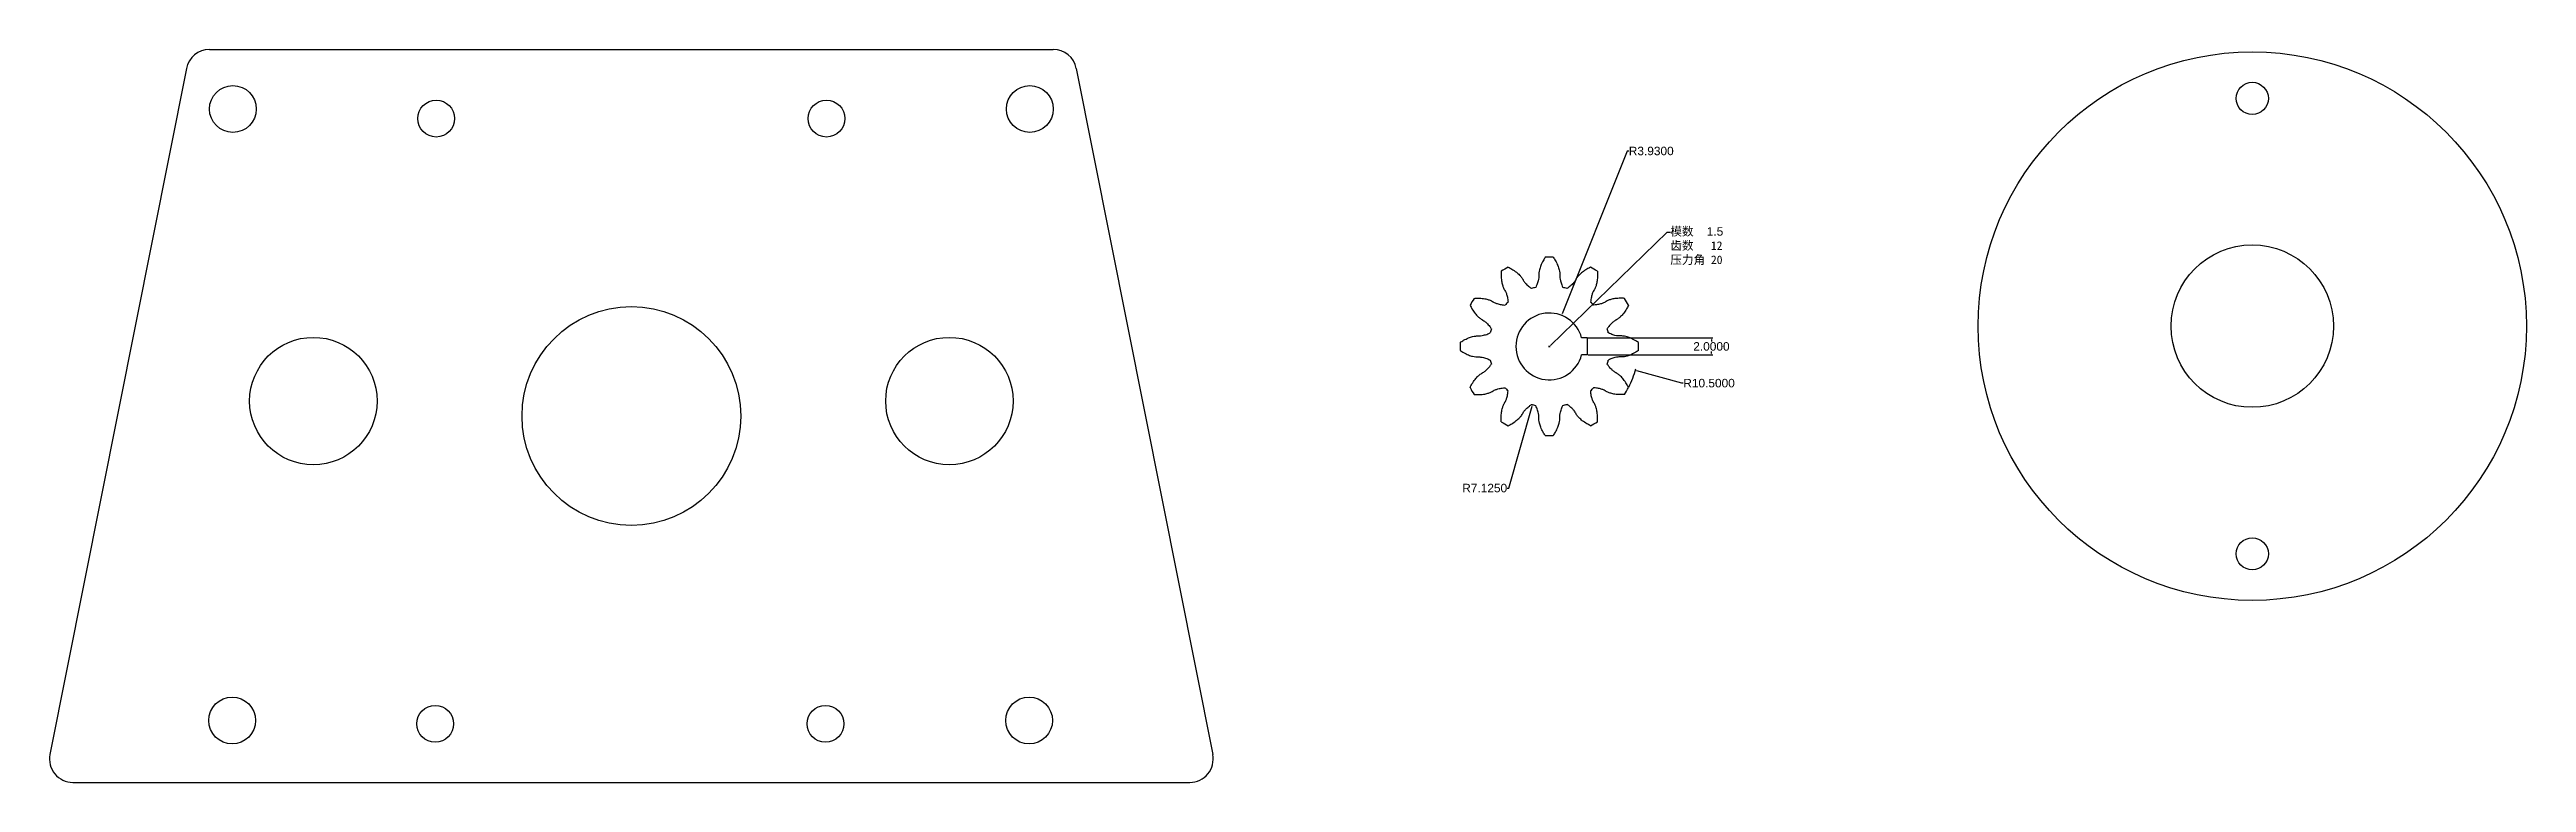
# Model space of a CAD drawing. Header units: millimetres. Extents: x 648 to 939, y 438 to 524.
import ezdxf
from ezdxf import colors
from ezdxf.entities.mleader import LeaderData, LeaderLine
from ezdxf.math import Vec2, Vec3

# ---------------------------------------------------------------- set-up
doc = ezdxf.new("R2010")
doc.units = ezdxf.units.MM
doc.header["$MEASUREMENT"] = 0
doc.styles.get("Standard").update_dxf_attribs({"font": 'arial.ttf'})
doc.dimstyles.get("Standard").update_dxf_attribs({"dimtxt": 0.18, "dimasz": 0.18, "dimexe": 0.18, "dimexo": 0.0625, "dimgap": 0.09, "dimtad": 0, "dimtih": 1, "dimtoh": 1, "dimdec": 4, "dimzin": 0, "dimdsep": 46, "dimtxsty": 'Standard', "dimcen": 0.09, "dimadec": 0, "dimazin": 0, "dimtfac": 1, "dimtdec": 4, "dimtofl": 0, "dimtmove": 0, "dimatfit": 3, "dimfxl": 1, "dimtolj": 1, "dimtzin": 0, "dimarcsym": 0})

# ---------------------------------------------------------------- blocks, each defined once
blk = doc.blocks.new('*U14')
for radius, start, end in [(7.12, 15.1871, 15.191), (7.12, 12.9765, 15), (10.5, 357.4527, 2.5473), (7.12, 345, 347.0235)]:
    blk.add_arc((-8.69, -0.01), radius, start, end)
for points in [[(1.8, 0.46), (1.67, 0.54), (1.35, 0.75), (0.86, 0.98), (0.38, 1.15), (0.02, 1.21), (-0.2, 1.23), (-0.29, 1.23), (-0.32, 1.22), (-0.34, 1.22), (-0.44, 1.22), (-0.66, 1.23), (-1.01, 1.3), (-1.39, 1.43), (-1.65, 1.54), (-1.74, 1.59)], [(1.8, -0.48), (1.67, -0.57), (1.35, -0.77), (0.86, -1.01), (0.38, -1.17), (0.02, -1.24), (-0.2, -1.25), (-0.29, -1.25), (-0.32, -1.25), (-0.34, -1.25), (-0.44, -1.24), (-0.66, -1.26), (-1.01, -1.33), (-1.39, -1.45), (-1.65, -1.56), (-1.74, -1.61)]]:
    blk.add_open_spline(points, degree=3, knots=[0, 0, 0, 0, 0.479268, 1.130795, 1.637539, 1.999503, 2.216688, 2.289111, 2.289111, 2.289111, 2.361534, 2.578719, 2.940682, 3.447427, 3.774025, 3.774025, 3.774025, 3.774025])
blk = doc.blocks.new('*U15')
at = {"color": 0, "linetype": 'ByBlock', "lineweight": -2, "transparency": 16777216}
for p, rotation in [((1045.07, 549.92), 119.9999999999999), ((1049.41, 551.09), 89.99999999999991), ((1053.76, 549.93), 59.99999999999994), ((1041.89, 546.74), 149.9999999999998), ((1056.94, 546.76), 29.99999999999996), ((1040.73, 542.39), 180), ((1041.9, 538.05), 209.9999999999997), ((1056.95, 538.07), 329.9999999999996), ((1045.09, 534.87), 239.9999999999997), ((1053.78, 534.88), 299.9999999999996), ((1049.43, 533.72), 269.9999999999996)]:
    blk.add_blockref('*U14', p, dxfattribs=dict(at, rotation=rotation))
blk.add_blockref('*U14', (1058.11, 542.41), dxfattribs=at)
blk = doc.blocks.new('*D35')
at = {"color": 0, "lineweight": -2, "transparency": 16777216}
for p, q in [((833.27, 512.06), (825.62, 492.9)), ((833.45, 512.06), (833.27, 512.06)), ((824.01, 489.08), (824.19, 489.08)), ((824.1, 488.99), (824.1, 489.17))]:
    blk.add_line(p, q, dxfattribs=at)
at = {"color": 0, "transparency": 16777216}
blk.add_solid([(825.6, 492.91), (825.65, 492.89), (825.56, 492.73)], dxfattribs=at)
at = {"layer": 'Defpoints', "color": 0, "transparency": 16777216}
for p in [(825.56, 492.73), (824.1, 489.08)]:
    blk.add_point(p, dxfattribs=at)
at = {"color": 0, "transparency": 16777216, "insert": (836.09, 512.06), "char_height": 1, "attachment_point": 5}
blk.add_mtext('\\A1;R3.9300', dxfattribs=at)
blk = doc.blocks.new('*D36')
at = {"color": 0, "lineweight": -2, "transparency": 16777216}
for p, q in [((824.01, 489.08), (824.19, 489.08)), ((824.1, 488.99), (824.1, 489.17)), ((819.32, 472.42), (822.09, 482.06)), ((819.14, 472.42), (819.32, 472.42))]:
    blk.add_line(p, q, dxfattribs=at)
at = {"color": 0, "transparency": 16777216}
blk.add_solid([(822.06, 482.07), (822.11, 482.05), (822.14, 482.23)], dxfattribs=at)
at = {"layer": 'Defpoints', "color": 0, "transparency": 16777216}
for p in [(824.1, 489.08), (822.14, 482.23)]:
    blk.add_point(p, dxfattribs=at)
at = {"color": 0, "transparency": 16777216, "insert": (816.5, 472.42), "char_height": 1, "attachment_point": 5}
blk.add_mtext('\\A1;R7.1250', dxfattribs=at)
blk = doc.blocks.new('*D37')
at = {"color": 0, "lineweight": -2, "transparency": 16777216}
for p, q in [((824.01, 489.08), (824.19, 489.08)), ((824.1, 488.99), (824.1, 489.17)), ((839.68, 484.76), (834.39, 486.23)), ((839.86, 484.76), (839.68, 484.76))]:
    blk.add_line(p, q, dxfattribs=at)
blk.add_arc((824.1, 489.08), 10.5, 332.8884, 345.4728, dxfattribs=at)
at = {"color": 0, "transparency": 16777216}
blk.add_solid([(834.4, 486.26), (834.38, 486.2), (834.22, 486.27)], dxfattribs=at)
at = {"layer": 'Defpoints', "color": 0, "transparency": 16777216}
for p in [(824.1, 489.08), (834.22, 486.27)]:
    blk.add_point(p, dxfattribs=at)
at = {"color": 0, "transparency": 16777216, "insert": (842.89, 484.76), "char_height": 1, "attachment_point": 5}
blk.add_mtext('\\A1;R10.5000', dxfattribs=at)
blk = doc.blocks.new('*D38')
at = {"color": 0, "lineweight": -2, "transparency": 16777216}
for p, q in [((828.66, 490.08), (843.35, 490.08)), ((843.17, 489.9), (843.17, 489.68)), ((828.66, 488.08), (843.35, 488.08)), ((843.17, 488.26), (843.17, 488.48))]:
    blk.add_line(p, q, dxfattribs=at)
at = {"color": 0, "transparency": 16777216}
for points in [[(843.14, 489.9), (843.2, 489.9), (843.17, 490.08)], [(843.14, 488.26), (843.2, 488.26), (843.17, 488.08)]]:
    blk.add_solid(points, dxfattribs=at)
at = {"layer": 'Defpoints', "color": 0, "transparency": 16777216}
for p in [(828.6, 490.08), (828.6, 488.08), (843.17, 488.08)]:
    blk.add_point(p, dxfattribs=at)
at = {"color": 0, "transparency": 16777216, "insert": (843.17, 489.08), "char_height": 1, "attachment_point": 5}
blk.add_mtext('\\A1;2.0000', dxfattribs=at)

msp = doc.modelspace()

# ---------------------------------------------------------------- linework, layer by layer
for p, q in [((663.79202, 521.77854), (647.74011, 441.09656)), ((666.49169, 523.99401), (765.75946, 523.99401)), ((768.45912, 521.77854), (784.51103, 441.09656)), ((828.60074, 490.08257), (827.90139, 490.08257)), ((828.60074, 488.08257), (828.60074, 490.08257)), ((828.60074, 488.08257), (827.90139, 488.08257)), ((650.43977, 437.80688), (781.81137, 437.80688))]:
    msp.add_line(p, q)
for centre, radius in [((906.78963, 491.46993), 32.25), ((669.25772, 516.99976), 2.75257), ((762.99342, 516.99976), 2.75257), ((906.78963, 518.24993), 1.89), ((693.1741, 515.87166), 2.16596), ((739.07704, 515.87166), 2.16596), ((906.78963, 491.46993), 9.55), ((716.12557, 480.90044), 12.86038), ((678.71822, 482.66028), 7.49061), ((753.53292, 482.66028), 7.49061), ((906.78963, 464.68994), 1.88999), ((669.17382, 445.09336), 2.75257), ((693.05514, 444.70867), 2.16596), ((738.95809, 444.70867), 2.16596), ((762.90952, 445.09336), 2.75257)]:
    msp.add_circle(centre, radius)
for centre, radius, start, end in [((666.49169, 521.24143), 2.75257, 90, 168.7477672), ((765.75946, 521.24144), 2.75257, 11.2522328, 90), ((824.10074, 489.08257), 3.93, 14.7411709, 345.2588291), ((650.43977, 440.55945), 2.75257, 168.7477672, 270), ((781.81137, 440.55945), 2.75257, 270, 11.2522328)]:
    msp.add_arc(centre, radius, start, end)

# ---------------------------------------------------------------- block references
msp.add_blockref('*U15', (-225.3213, -53.32072))

# ---------------------------------------------------------------- dimensions: what is measured, and where the dimension line sits
for mpoint, picture, middle in [((825.55683, 492.73287), '*D35', (836.0879, 512.05759)), ((822.13501, 482.2341), '*D36', (816.49514, 472.41873)), ((834.2184, 486.27489), '*D37', (842.89083, 484.75933))]:
    dim = msp.add_radius_dim(center=(824.10074, 489.08257), mpoint=mpoint, dimstyle='Standard', override={"dimtxt": 1})
    dim.commit()
    dim.dimension.update_dxf_attribs({"geometry": picture, "text_midpoint": middle, "dimtype": 164})
dim = msp.add_linear_dim(base=(843.16979, 488.08257), p1=(828.60074, 490.08257), p2=(828.60074, 488.08257), angle=90, dimstyle='Standard', override={"dimtxt": 1})
dim.commit()
dim.dimension.update_dxf_attribs({"geometry": '*D38', "text_midpoint": (843.16979, 489.08257)})

# ---------------------------------------------------------------- leaders
ml = msp.add_multileader_mtext('Standard')
ml.set_content('{\\fSimSun|b0|i0|c134|p2;模数}    1.5 \\P{\\fSimSun|b0|i0|c134|p2;齿数   12\\P压力角 20}', color=256)
ml.set_leader_properties()
ml.build(insert=Vec2(0, 0))
ml.multileader.update_dxf_attribs({"dogleg_length": 0.36, "arrow_head_size": 0.18})
ctx = ml.context
ctx.base_point, ctx.char_height, ctx.arrow_head_size, ctx.landing_gap_size, ctx.plane_origin = Vec3(838.34051, 502.5309), 1, 0.18, 0, Vec3(824.10074, 489.08257)
notes = []
notes.append((ctx, [(0, (1, 1, 0), (837.98051, 502.5309), (1, 0), 0.36, [(0, [(824.10074, 489.08257)], 0, [])])]))
ctx.mtext.insert, ctx.mtext.width, ctx.mtext.flow_direction = Vec3(838.34051, 503.10632), 20.982641, 5
for ctx, leaders in notes:
    for number, flags, end, landing, length, lines in leaders:
        leader = LeaderData()
        leader.index, (leader.has_last_leader_line, leader.has_dogleg_vector, leader.attachment_direction) = number, flags
        leader.last_leader_point, leader.dogleg_vector, leader.dogleg_length = Vec3(end), Vec3(landing), length
        for number, points, colour, breaks in lines:
            line = LeaderLine()
            line.index, line.vertices, line.color, line.breaks = number, Vec3.list(points), colors.encode_raw_color(colour), breaks
            leader.lines.append(line)
        ctx.leaders.append(leader)

doc.saveas('drawing.dxf')
